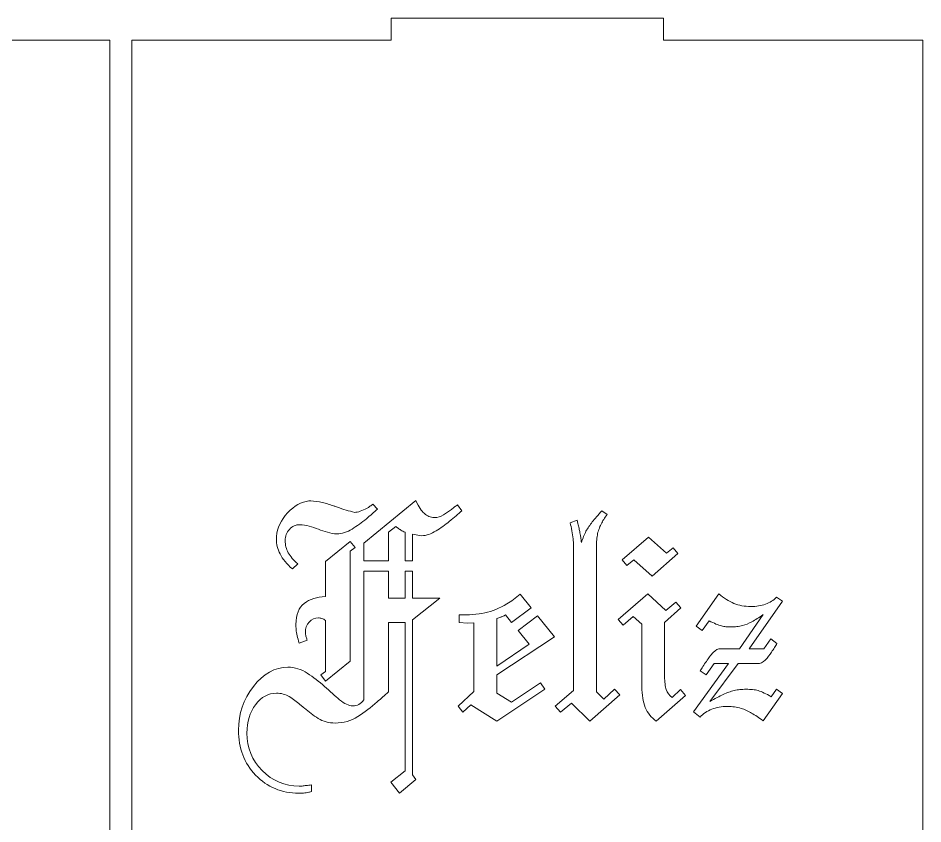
# Model space of a CAD drawing. Header units: centimetres. Extents: x -198 to 198, y -41 to 41.
# Drawn here: x 151.96 to 164.3, y 9.36 to 20.36 of the extents above; entities that cross this region are included whole.
import ezdxf

# ---------------------------------------------------------------- set-up
doc = ezdxf.new("R2010")
doc.units = ezdxf.units.CM
doc.header["$MEASUREMENT"] = 0
doc.layers.add('Camada 1', color=7, linetype='Continuous')

msp = doc.modelspace()

# ---------------------------------------------------------------- linework, layer by layer
at = {"layer": 'Camada 1', "color": 250, "lineweight": 9}
for points, knots in [([(142.41636, 20.0589), (142.41636, 20.0589), (142.41636, -1.34106), (142.41636, -1.34106), (142.41636, -1.34106), (142.41636, -1.34106), (145.95564, -1.34106), (145.95564, -1.34106), (145.95564, -1.34106), (145.95564, -1.34106), (145.95564, -1.64106), (145.95564, -1.64106), (145.95564, -1.64106), (145.95564, -1.64106), (149.66992, -1.64106), (149.66992, -1.64106), (149.66992, -1.64106), (149.66992, -1.64106), (149.66992, -1.34106), (149.66992, -1.34106), (149.66992, -1.34106), (149.66992, -1.34106), (153.2092, -1.34106), (153.2092, -1.34106), (153.2092, -1.34106), (153.2092, -1.34106), (153.2092, 20.0589), (153.2092, 20.0589), (153.2092, 20.0589), (153.2092, 20.0589), (149.66992, 20.0589), (149.66992, 20.0589), (149.66992, 20.0589), (149.66992, 20.0589), (149.66992, 20.3589), (149.66992, 20.3589), (149.66992, 20.3589), (149.66992, 20.3589), (145.95564, 20.3589), (145.95564, 20.3589), (145.95564, 20.3589), (145.95564, 20.3589), (145.95564, 20.0589), (145.95564, 20.0589), (145.95564, 20.0589), (145.95564, 20.0589), (142.41636, 20.0589), (142.41636, 20.0589)], [0, 0, 0, 0, 0.07692308, 0.07692308, 0.07692308, 0.07692308, 0.15384615, 0.15384615, 0.15384615, 0.15384615, 0.23076923, 0.23076923, 0.23076923, 0.23076923, 0.30769231, 0.30769231, 0.30769231, 0.30769231, 0.38461538, 0.38461538, 0.38461538, 0.38461538, 0.46153846, 0.46153846, 0.46153846, 0.46153846, 0.53846154, 0.53846154, 0.53846154, 0.53846154, 0.61538462, 0.61538462, 0.61538462, 0.61538462, 0.69230769, 0.69230769, 0.69230769, 0.69230769, 0.76923077, 0.76923077, 0.76923077, 0.76923077, 0.84615385, 0.84615385, 0.84615385, 0.84615385, 1, 1, 1, 1]), ([(153.5092, 20.0589), (153.5092, 20.0589), (153.5092, -1.34106), (153.5092, -1.34106), (153.5092, -1.34106), (153.5092, -1.34106), (157.04848, -1.34106), (157.04848, -1.34106), (157.04848, -1.34106), (157.04848, -1.34106), (157.04848, -1.64106), (157.04848, -1.64106), (157.04848, -1.64106), (157.04848, -1.64106), (160.76276, -1.64106), (160.76276, -1.64106), (160.76276, -1.64106), (160.76276, -1.64106), (160.76276, -1.34106), (160.76276, -1.34106), (160.76276, -1.34106), (160.76276, -1.34106), (164.30204, -1.34106), (164.30204, -1.34106), (164.30204, -1.34106), (164.30204, -1.34106), (164.30204, 20.0589), (164.30204, 20.0589), (164.30204, 20.0589), (164.30204, 20.0589), (160.76276, 20.0589), (160.76276, 20.0589), (160.76276, 20.0589), (160.76276, 20.0589), (160.76276, 20.3589), (160.76276, 20.3589), (160.76276, 20.3589), (160.76276, 20.3589), (157.04848, 20.3589), (157.04848, 20.3589), (157.04848, 20.3589), (157.04848, 20.3589), (157.04848, 20.0589), (157.04848, 20.0589), (157.04848, 20.0589), (157.04848, 20.0589), (153.5092, 20.0589), (153.5092, 20.0589)], [0, 0, 0, 0, 0.07692308, 0.07692308, 0.07692308, 0.07692308, 0.15384615, 0.15384615, 0.15384615, 0.15384615, 0.23076923, 0.23076923, 0.23076923, 0.23076923, 0.30769231, 0.30769231, 0.30769231, 0.30769231, 0.38461538, 0.38461538, 0.38461538, 0.38461538, 0.46153846, 0.46153846, 0.46153846, 0.46153846, 0.53846154, 0.53846154, 0.53846154, 0.53846154, 0.61538462, 0.61538462, 0.61538462, 0.61538462, 0.69230769, 0.69230769, 0.69230769, 0.69230769, 0.76923077, 0.76923077, 0.76923077, 0.76923077, 0.84615385, 0.84615385, 0.84615385, 0.84615385, 1, 1, 1, 1]), ([(155.69938, 12.841), (155.66097, 12.87349), (155.62774, 12.90674), (155.59966, 12.94072), (155.59966, 12.94072), (155.5716, 12.97467), (155.5487, 13.0094), (155.53098, 13.04485), (155.53098, 13.04485), (155.51325, 13.07736), (155.5007, 13.1106), (155.49332, 13.14458), (155.49332, 13.14458), (155.48593, 13.17853), (155.48223, 13.21324), (155.48223, 13.2487), (155.48223, 13.2487), (155.48223, 13.25462), (155.48223, 13.26052), (155.48223, 13.26642), (155.48223, 13.26642), (155.48223, 13.27234), (155.48223, 13.27824), (155.48223, 13.28415), (155.48223, 13.28415), (155.49406, 13.39938), (155.54501, 13.50647), (155.63513, 13.60544), (155.63513, 13.60544), (155.72524, 13.70441), (155.82198, 13.75833), (155.92538, 13.7672), (155.92538, 13.7672), (155.9313, 13.7672), (155.93646, 13.7672), (155.9409, 13.7672), (155.9409, 13.7672), (155.94532, 13.7672), (155.94902, 13.7672), (155.95197, 13.7672), (155.95197, 13.7672), (156.0022, 13.7672), (156.0539, 13.76055), (156.10707, 13.74726), (156.10707, 13.74726), (156.16026, 13.73397), (156.21491, 13.71696), (156.27105, 13.69629), (156.27105, 13.69629), (156.27695, 13.69629), (156.28361, 13.69481), (156.29098, 13.69187), (156.29098, 13.69187), (156.29838, 13.68891), (156.3065, 13.68594), (156.31535, 13.68301), (156.31535, 13.68301), (156.35377, 13.66822), (156.39292, 13.65493), (156.4328, 13.6431), (156.4328, 13.6431), (156.47268, 13.6313), (156.51183, 13.62095), (156.55025, 13.61209), (156.55025, 13.61209), (156.57091, 13.61209), (156.59602, 13.61726), (156.62557, 13.6276), (156.62557, 13.6276), (156.65512, 13.63795), (156.68613, 13.65196), (156.71864, 13.66969), (156.71864, 13.66969), (156.73045, 13.67561), (156.74374, 13.68373), (156.75853, 13.69409), (156.75853, 13.69409), (156.77328, 13.70441), (156.78658, 13.71402), (156.7984, 13.72288), (156.7984, 13.72288), (156.7984, 13.72288), (156.86044, 13.6564), (156.86044, 13.6564), (156.86044, 13.6564), (156.83681, 13.63573), (156.81245, 13.6143), (156.78733, 13.59215), (156.78733, 13.59215), (156.76221, 13.56999), (156.73637, 13.54709), (156.70979, 13.52347), (156.70979, 13.52347), (156.64773, 13.47323), (156.58274, 13.42671), (156.51477, 13.38386), (156.51477, 13.38386), (156.44684, 13.34103), (156.37741, 13.31962), (156.3065, 13.31962), (156.3065, 13.31962), (156.26218, 13.31962), (156.21934, 13.32626), (156.17799, 13.33956), (156.17799, 13.33956), (156.13662, 13.35285), (156.09527, 13.36686), (156.0539, 13.38166), (156.0539, 13.38166), (156.01254, 13.39641), (155.97118, 13.41046), (155.92982, 13.42375), (155.92982, 13.42375), (155.88846, 13.43704), (155.84563, 13.44369), (155.80132, 13.44369), (155.80132, 13.44369), (155.74518, 13.44369), (155.69791, 13.42228), (155.65949, 13.37943), (155.65949, 13.37943), (155.62109, 13.3366), (155.6019, 13.28564), (155.6019, 13.22654), (155.6019, 13.22654), (155.6019, 13.16744), (155.61592, 13.11207), (155.644, 13.06035), (155.644, 13.06035), (155.67204, 13.00865), (155.71564, 12.9577), (155.77471, 12.90747), (155.77471, 12.90747), (155.77471, 12.90747), (155.69938, 12.841), (155.69938, 12.841)], [0, 0, 0, 0, 0.02857143, 0.02857143, 0.02857143, 0.02857143, 0.05714286, 0.05714286, 0.05714286, 0.05714286, 0.08571429, 0.08571429, 0.08571429, 0.08571429, 0.11428571, 0.11428571, 0.11428571, 0.11428571, 0.14285714, 0.14285714, 0.14285714, 0.14285714, 0.17142857, 0.17142857, 0.17142857, 0.17142857, 0.2, 0.2, 0.2, 0.2, 0.22857143, 0.22857143, 0.22857143, 0.22857143, 0.25714286, 0.25714286, 0.25714286, 0.25714286, 0.28571429, 0.28571429, 0.28571429, 0.28571429, 0.31428571, 0.31428571, 0.31428571, 0.31428571, 0.34285714, 0.34285714, 0.34285714, 0.34285714, 0.37142857, 0.37142857, 0.37142857, 0.37142857, 0.4, 0.4, 0.4, 0.4, 0.42857143, 0.42857143, 0.42857143, 0.42857143, 0.45714286, 0.45714286, 0.45714286, 0.45714286, 0.48571429, 0.48571429, 0.48571429, 0.48571429, 0.51428571, 0.51428571, 0.51428571, 0.51428571, 0.54285714, 0.54285714, 0.54285714, 0.54285714, 0.57142857, 0.57142857, 0.57142857, 0.57142857, 0.6, 0.6, 0.6, 0.6, 0.62857143, 0.62857143, 0.62857143, 0.62857143, 0.65714286, 0.65714286, 0.65714286, 0.65714286, 0.68571429, 0.68571429, 0.68571429, 0.68571429, 0.71428571, 0.71428571, 0.71428571, 0.71428571, 0.74285714, 0.74285714, 0.74285714, 0.74285714, 0.77142857, 0.77142857, 0.77142857, 0.77142857, 0.8, 0.8, 0.8, 0.8, 0.82857143, 0.82857143, 0.82857143, 0.82857143, 0.85714286, 0.85714286, 0.85714286, 0.85714286, 0.88571429, 0.88571429, 0.88571429, 0.88571429, 0.91428571, 0.91428571, 0.91428571, 0.91428571, 0.94285714, 0.94285714, 0.94285714, 0.94285714, 1, 1, 1, 1]), ([(156.67431, 12.95092), (156.67431, 12.95092), (156.67431, 13.1911), (156.67431, 13.1911), (156.67431, 13.1911), (156.67431, 13.1911), (157.38337, 13.77163), (157.38337, 13.77163), (157.38337, 13.77163), (157.40405, 13.72732), (157.42399, 13.69112), (157.44319, 13.66305), (157.44319, 13.66305), (157.4624, 13.63499), (157.48087, 13.61355), (157.4986, 13.59879), (157.4986, 13.59879), (157.51928, 13.5781), (157.54069, 13.56334), (157.56284, 13.55448), (157.56284, 13.55448), (157.585, 13.54562), (157.60937, 13.5412), (157.63598, 13.5412), (157.63598, 13.5412), (157.68029, 13.5412), (157.72163, 13.55299), (157.76005, 13.57664), (157.76005, 13.57664), (157.79845, 13.60027), (157.8354, 13.62537), (157.87084, 13.65196), (157.87084, 13.65196), (157.8856, 13.66379), (157.89965, 13.67487), (157.91294, 13.68522), (157.91294, 13.68522), (157.92624, 13.69554), (157.93877, 13.70516), (157.95059, 13.71402), (157.95059, 13.71402), (157.95059, 13.71402), (158.01266, 13.63424), (158.01266, 13.63424), (158.01266, 13.63424), (157.98902, 13.61355), (157.96243, 13.59067), (157.93287, 13.56557), (157.93287, 13.56557), (157.90333, 13.54045), (157.87231, 13.51461), (157.83983, 13.488), (157.83983, 13.488), (157.81322, 13.46437), (157.78442, 13.44147), (157.7534, 13.41931), (157.7534, 13.41931), (157.72238, 13.39716), (157.69209, 13.37722), (157.66256, 13.35949), (157.66256, 13.35949), (157.62709, 13.33881), (157.59314, 13.32256), (157.56063, 13.31075), (157.56063, 13.31075), (157.52814, 13.29893), (157.49564, 13.29301), (157.46315, 13.29301), (157.46315, 13.29301), (157.46315, 13.29301), (157.33906, 13.31519), (157.33906, 13.31519), (157.33906, 13.31519), (157.33906, 13.31519), (157.33906, 12.95092), (157.33906, 12.95092), (157.33906, 12.95092), (157.33906, 12.95092), (157.23712, 12.95092), (157.23712, 12.95092), (157.23712, 12.95092), (157.23712, 12.95092), (157.23712, 13.34177), (157.23712, 13.34177), (157.23712, 13.34177), (157.22532, 13.34471), (157.21496, 13.34842), (157.20611, 13.35285), (157.20611, 13.35285), (157.19724, 13.35728), (157.18838, 13.36244), (157.17952, 13.36836), (157.17952, 13.36836), (157.17655, 13.37131), (157.17434, 13.37354), (157.17287, 13.37501), (157.17287, 13.37501), (157.17141, 13.37648), (157.16918, 13.37722), (157.16623, 13.37722), (157.16623, 13.37722), (157.15736, 13.38313), (157.14924, 13.38904), (157.14185, 13.39494), (157.14185, 13.39494), (157.13446, 13.40085), (157.12485, 13.40824), (157.11305, 13.41711), (157.11305, 13.41711), (157.11305, 13.41711), (157.01111, 13.34177), (157.01111, 13.34177), (157.01111, 13.34177), (157.01111, 13.34177), (157.01111, 12.95092), (157.01111, 12.95092), (157.01111, 12.95092), (157.01111, 12.95092), (156.67431, 12.95092), (156.67431, 12.95092)], [0, 0, 0, 0, 0.03225806, 0.03225806, 0.03225806, 0.03225806, 0.06451613, 0.06451613, 0.06451613, 0.06451613, 0.09677419, 0.09677419, 0.09677419, 0.09677419, 0.12903226, 0.12903226, 0.12903226, 0.12903226, 0.16129032, 0.16129032, 0.16129032, 0.16129032, 0.19354839, 0.19354839, 0.19354839, 0.19354839, 0.22580645, 0.22580645, 0.22580645, 0.22580645, 0.25806452, 0.25806452, 0.25806452, 0.25806452, 0.29032258, 0.29032258, 0.29032258, 0.29032258, 0.32258065, 0.32258065, 0.32258065, 0.32258065, 0.35483871, 0.35483871, 0.35483871, 0.35483871, 0.38709677, 0.38709677, 0.38709677, 0.38709677, 0.41935484, 0.41935484, 0.41935484, 0.41935484, 0.4516129, 0.4516129, 0.4516129, 0.4516129, 0.48387097, 0.48387097, 0.48387097, 0.48387097, 0.51612903, 0.51612903, 0.51612903, 0.51612903, 0.5483871, 0.5483871, 0.5483871, 0.5483871, 0.58064516, 0.58064516, 0.58064516, 0.58064516, 0.61290323, 0.61290323, 0.61290323, 0.61290323, 0.64516129, 0.64516129, 0.64516129, 0.64516129, 0.67741935, 0.67741935, 0.67741935, 0.67741935, 0.70967742, 0.70967742, 0.70967742, 0.70967742, 0.74193548, 0.74193548, 0.74193548, 0.74193548, 0.77419355, 0.77419355, 0.77419355, 0.77419355, 0.80645161, 0.80645161, 0.80645161, 0.80645161, 0.83870968, 0.83870968, 0.83870968, 0.83870968, 0.87096774, 0.87096774, 0.87096774, 0.87096774, 0.90322581, 0.90322581, 0.90322581, 0.90322581, 0.93548387, 0.93548387, 0.93548387, 0.93548387, 1, 1, 1, 1]), ([(159.35541, 10.88225), (159.35541, 10.88225), (159.28449, 10.96647), (159.28449, 10.96647), (159.28449, 10.96647), (159.28449, 10.96647), (159.53711, 11.17918), (159.53711, 11.17918), (159.53711, 11.17918), (159.53711, 11.17918), (159.53711, 13.14235), (159.53711, 13.14235), (159.53711, 13.14235), (159.53711, 13.15712), (159.53636, 13.17409), (159.53489, 13.19331), (159.53489, 13.19331), (159.53341, 13.2125), (159.53118, 13.23097), (159.52824, 13.2487), (159.52824, 13.2487), (159.52529, 13.28711), (159.5201, 13.32477), (159.51273, 13.36171), (159.51273, 13.36171), (159.50534, 13.39863), (159.4972, 13.43483), (159.48834, 13.47028), (159.48834, 13.47028), (159.48834, 13.47028), (159.58585, 13.50575), (159.58585, 13.50575), (159.58585, 13.50575), (159.59175, 13.47323), (159.59768, 13.44665), (159.60358, 13.42596), (159.60358, 13.42596), (159.60947, 13.40527), (159.6139, 13.38461), (159.61686, 13.36393), (159.61686, 13.36393), (159.61982, 13.35507), (159.62205, 13.34471), (159.62351, 13.33291), (159.62351, 13.33291), (159.62498, 13.32109), (159.62719, 13.30926), (159.63016, 13.29744), (159.63016, 13.29744), (159.63312, 13.28268), (159.63533, 13.26792), (159.6368, 13.25313), (159.6368, 13.25313), (159.63829, 13.23836), (159.64051, 13.22064), (159.64345, 13.19996), (159.64345, 13.19996), (159.65231, 13.22951), (159.66192, 13.25684), (159.67225, 13.28193), (159.67225, 13.28193), (159.68261, 13.30704), (159.69368, 13.33142), (159.7055, 13.35507), (159.7055, 13.35507), (159.72913, 13.39641), (159.75794, 13.43853), (159.79191, 13.48135), (159.79191, 13.48135), (159.82589, 13.52419), (159.86946, 13.57518), (159.92265, 13.63424), (159.92265, 13.63424), (159.92265, 13.63424), (159.99355, 13.58107), (159.99355, 13.58107), (159.99355, 13.58107), (159.97583, 13.55745), (159.96031, 13.53527), (159.94702, 13.51461), (159.94702, 13.51461), (159.93373, 13.49392), (159.92265, 13.47323), (159.91379, 13.45255), (159.91379, 13.45255), (159.8872, 13.40527), (159.86946, 13.35507), (159.86059, 13.30187), (159.86059, 13.30187), (159.85173, 13.2487), (159.84729, 13.18224), (159.84729, 13.10245), (159.84729, 13.10245), (159.84729, 13.10245), (159.84729, 11.16146), (159.84729, 11.16146), (159.84729, 11.16146), (159.84729, 11.16146), (159.94924, 11.06395), (159.94924, 11.06395), (159.94924, 11.06395), (159.94924, 11.06395), (160.09548, 11.1969), (160.09548, 11.1969), (160.09548, 11.1969), (160.09548, 11.1969), (160.16638, 11.12157), (160.16638, 11.12157), (160.16638, 11.12157), (160.16638, 11.12157), (159.75867, 10.76261), (159.75867, 10.76261), (159.75867, 10.76261), (159.75867, 10.76261), (159.50607, 11.00634), (159.50607, 11.00634), (159.50607, 11.00634), (159.50607, 11.00634), (159.35541, 10.88225), (159.35541, 10.88225)], [0, 0, 0, 0, 0.03225806, 0.03225806, 0.03225806, 0.03225806, 0.06451613, 0.06451613, 0.06451613, 0.06451613, 0.09677419, 0.09677419, 0.09677419, 0.09677419, 0.12903226, 0.12903226, 0.12903226, 0.12903226, 0.16129032, 0.16129032, 0.16129032, 0.16129032, 0.19354839, 0.19354839, 0.19354839, 0.19354839, 0.22580645, 0.22580645, 0.22580645, 0.22580645, 0.25806452, 0.25806452, 0.25806452, 0.25806452, 0.29032258, 0.29032258, 0.29032258, 0.29032258, 0.32258065, 0.32258065, 0.32258065, 0.32258065, 0.35483871, 0.35483871, 0.35483871, 0.35483871, 0.38709677, 0.38709677, 0.38709677, 0.38709677, 0.41935484, 0.41935484, 0.41935484, 0.41935484, 0.4516129, 0.4516129, 0.4516129, 0.4516129, 0.48387097, 0.48387097, 0.48387097, 0.48387097, 0.51612903, 0.51612903, 0.51612903, 0.51612903, 0.5483871, 0.5483871, 0.5483871, 0.5483871, 0.58064516, 0.58064516, 0.58064516, 0.58064516, 0.61290323, 0.61290323, 0.61290323, 0.61290323, 0.64516129, 0.64516129, 0.64516129, 0.64516129, 0.67741935, 0.67741935, 0.67741935, 0.67741935, 0.70967742, 0.70967742, 0.70967742, 0.70967742, 0.74193548, 0.74193548, 0.74193548, 0.74193548, 0.77419355, 0.77419355, 0.77419355, 0.77419355, 0.80645161, 0.80645161, 0.80645161, 0.80645161, 0.83870968, 0.83870968, 0.83870968, 0.83870968, 0.87096774, 0.87096774, 0.87096774, 0.87096774, 0.90322581, 0.90322581, 0.90322581, 0.90322581, 0.93548387, 0.93548387, 0.93548387, 0.93548387, 1, 1, 1, 1]), ([(156.08934, 11.39189), (156.08934, 11.39189), (156.15139, 11.44063), (156.15139, 11.44063), (156.15139, 11.44063), (156.15139, 11.44063), (156.15139, 12.13639), (156.15139, 12.13639), (156.15139, 12.13639), (156.14252, 12.1423), (156.13441, 12.14746), (156.12702, 12.1519), (156.12702, 12.1519), (156.11965, 12.15633), (156.11151, 12.16003), (156.10264, 12.16298), (156.10264, 12.16298), (156.09379, 12.16593), (156.08567, 12.16815), (156.07827, 12.16963), (156.07827, 12.16963), (156.07088, 12.17111), (156.06276, 12.17183), (156.0539, 12.17183), (156.0539, 12.17183), (156.00663, 12.17183), (155.96526, 12.15264), (155.92982, 12.11423), (155.92982, 12.11423), (155.89437, 12.07582), (155.87664, 12.02855), (155.87664, 11.97241), (155.87664, 11.97241), (155.87664, 11.96651), (155.87664, 11.96062), (155.87664, 11.95469), (155.87664, 11.95469), (155.87664, 11.94879), (155.8781, 11.94287), (155.88108, 11.93697), (155.88108, 11.93697), (155.88108, 11.92811), (155.88328, 11.91777), (155.88772, 11.90595), (155.88772, 11.90595), (155.89215, 11.89412), (155.89733, 11.88084), (155.90322, 11.86607), (155.90322, 11.86607), (155.90322, 11.86607), (155.79246, 11.82618), (155.79246, 11.82618), (155.79246, 11.82618), (155.78063, 11.86458), (155.77101, 11.89857), (155.76363, 11.92811), (155.76363, 11.92811), (155.75626, 11.95764), (155.75255, 11.98571), (155.75255, 12.01229), (155.75255, 12.01229), (155.74962, 12.02412), (155.74812, 12.03594), (155.74812, 12.04777), (155.74812, 12.04777), (155.74812, 12.05956), (155.74812, 12.07138), (155.74812, 12.08322), (155.74812, 12.08322), (155.74812, 12.21617), (155.78581, 12.31143), (155.86113, 12.36904), (155.86113, 12.36904), (155.93646, 12.42667), (156.03322, 12.45842), (156.15139, 12.46432), (156.15139, 12.46432), (156.15139, 12.46432), (156.15139, 12.94294), (156.15139, 12.94294), (156.15139, 12.94294), (156.15139, 12.94294), (156.48819, 13.21324), (156.48819, 13.21324), (156.48819, 13.21324), (156.48819, 13.21324), (156.55467, 13.13349), (156.55467, 13.13349), (156.55467, 13.13349), (156.55467, 13.13349), (156.48819, 13.08029), (156.48819, 13.08029), (156.48819, 13.08029), (156.48819, 13.08029), (156.48819, 11.58244), (156.48819, 11.58244), (156.48819, 11.58244), (156.48819, 11.58244), (156.15139, 11.3077), (156.15139, 11.3077), (156.15139, 11.3077), (156.15139, 11.3077), (156.08934, 11.39189), (156.08934, 11.39189)], [0, 0, 0, 0, 0.03703704, 0.03703704, 0.03703704, 0.03703704, 0.07407407, 0.07407407, 0.07407407, 0.07407407, 0.11111111, 0.11111111, 0.11111111, 0.11111111, 0.14814815, 0.14814815, 0.14814815, 0.14814815, 0.18518519, 0.18518519, 0.18518519, 0.18518519, 0.22222222, 0.22222222, 0.22222222, 0.22222222, 0.25925926, 0.25925926, 0.25925926, 0.25925926, 0.2962963, 0.2962963, 0.2962963, 0.2962963, 0.33333333, 0.33333333, 0.33333333, 0.33333333, 0.37037037, 0.37037037, 0.37037037, 0.37037037, 0.40740741, 0.40740741, 0.40740741, 0.40740741, 0.44444444, 0.44444444, 0.44444444, 0.44444444, 0.48148148, 0.48148148, 0.48148148, 0.48148148, 0.51851852, 0.51851852, 0.51851852, 0.51851852, 0.55555556, 0.55555556, 0.55555556, 0.55555556, 0.59259259, 0.59259259, 0.59259259, 0.59259259, 0.62962963, 0.62962963, 0.62962963, 0.62962963, 0.66666667, 0.66666667, 0.66666667, 0.66666667, 0.7037037, 0.7037037, 0.7037037, 0.7037037, 0.74074074, 0.74074074, 0.74074074, 0.74074074, 0.77777778, 0.77777778, 0.77777778, 0.77777778, 0.81481481, 0.81481481, 0.81481481, 0.81481481, 0.85185185, 0.85185185, 0.85185185, 0.85185185, 0.88888889, 0.88888889, 0.88888889, 0.88888889, 0.92592593, 0.92592593, 0.92592593, 0.92592593, 1, 1, 1, 1]), ([(160.60952, 12.73907), (160.60952, 12.73907), (160.35693, 12.96509), (160.35693, 12.96509), (160.35693, 12.96509), (160.35693, 12.96509), (160.26389, 12.88531), (160.26389, 12.88531), (160.26389, 12.88531), (160.26389, 12.88531), (160.19739, 12.96509), (160.19739, 12.96509), (160.19739, 12.96509), (160.19739, 12.96509), (160.55635, 13.27529), (160.55635, 13.27529), (160.55635, 13.27529), (160.55635, 13.27529), (160.80451, 13.0537), (160.80451, 13.0537), (160.80451, 13.0537), (160.80451, 13.0537), (160.89315, 13.12907), (160.89315, 13.12907), (160.89315, 13.12907), (160.89315, 13.12907), (160.95962, 13.04928), (160.95962, 13.04928), (160.95962, 13.04928), (160.95962, 13.04928), (160.60952, 12.73907), (160.60952, 12.73907)], [0, 0, 0, 0, 0.11111111, 0.11111111, 0.11111111, 0.11111111, 0.22222222, 0.22222222, 0.22222222, 0.22222222, 0.33333333, 0.33333333, 0.33333333, 0.33333333, 0.44444444, 0.44444444, 0.44444444, 0.44444444, 0.55555556, 0.55555556, 0.55555556, 0.55555556, 0.66666667, 0.66666667, 0.66666667, 0.66666667, 0.77777778, 0.77777778, 0.77777778, 0.77777778, 1, 1, 1, 1]), ([(155.96083, 9.80098), (155.94311, 9.79505), (155.92688, 9.79062), (155.91209, 9.78765), (155.91209, 9.78765), (155.89733, 9.78472), (155.88255, 9.78323), (155.86778, 9.78323), (155.86778, 9.78323), (155.85596, 9.78029), (155.8434, 9.77879), (155.83011, 9.77879), (155.83011, 9.77879), (155.81682, 9.77879), (155.80279, 9.77879), (155.78802, 9.77879), (155.78802, 9.77879), (155.55166, 9.77879), (155.35521, 9.86079), (155.19861, 10.02476), (155.19861, 10.02476), (155.04203, 10.18873), (154.96374, 10.3933), (154.96374, 10.63852), (154.96374, 10.63852), (154.96374, 10.8601), (155.0317, 11.05879), (155.16759, 11.23456), (155.16759, 11.23456), (155.30351, 11.41035), (155.46008, 11.49825), (155.63734, 11.49825), (155.63734, 11.49825), (155.73189, 11.49825), (155.82051, 11.47092), (155.90322, 11.41625), (155.90322, 11.41625), (155.98595, 11.36162), (156.06424, 11.30178), (156.13809, 11.23677), (156.13809, 11.23677), (156.21195, 11.16884), (156.28065, 11.10754), (156.34418, 11.05287), (156.34418, 11.05287), (156.40768, 10.99822), (156.46752, 10.97089), (156.52367, 10.97089), (156.52367, 10.97089), (156.55318, 10.97089), (156.58051, 10.97754), (156.60563, 10.99083), (156.60563, 10.99083), (156.63075, 11.00413), (156.65365, 11.02407), (156.67431, 11.05066), (156.67431, 11.05066), (156.67431, 11.05066), (156.67431, 12.81098), (156.67431, 12.81098), (156.67431, 12.81098), (156.67431, 12.81098), (157.01111, 12.81098), (157.01111, 12.81098), (157.01111, 12.81098), (157.01111, 12.81098), (157.01111, 12.44217), (157.01111, 12.44217), (157.01111, 12.44217), (157.01111, 12.44217), (157.23712, 12.44217), (157.23712, 12.44217), (157.23712, 12.44217), (157.23712, 12.44217), (157.23712, 12.81098), (157.23712, 12.81098), (157.23712, 12.81098), (157.23712, 12.81098), (157.33906, 12.81098), (157.33906, 12.81098), (157.33906, 12.81098), (157.33906, 12.81098), (157.33906, 12.44217), (157.33906, 12.44217), (157.33906, 12.44217), (157.33906, 12.44217), (157.7113, 12.44217), (157.7113, 12.44217), (157.7113, 12.44217), (157.7113, 12.44217), (157.33906, 12.14525), (157.33906, 12.14525), (157.33906, 12.14525), (157.33906, 12.14525), (157.33906, 10.02698), (157.33906, 10.02698), (157.33906, 10.02698), (157.33906, 10.02698), (157.38337, 9.96493), (157.38337, 9.96493), (157.38337, 9.96493), (157.38337, 9.96493), (157.16179, 9.77879), (157.16179, 9.77879), (157.16179, 9.77879), (157.16179, 9.77879), (157.04214, 9.92948), (157.04214, 9.92948), (157.04214, 9.92948), (157.04214, 9.92948), (157.23712, 10.08458), (157.23712, 10.08458), (157.23712, 10.08458), (157.23712, 10.08458), (157.23712, 12.10981), (157.23712, 12.10981), (157.23712, 12.10981), (157.23712, 12.10981), (157.01111, 12.10981), (157.01111, 12.10981), (157.01111, 12.10981), (157.01111, 12.10981), (157.01111, 11.16146), (157.01111, 11.16146), (157.01111, 11.16146), (156.98452, 11.1378), (156.95869, 11.11492), (156.93357, 11.09274), (156.93357, 11.09274), (156.90846, 11.0706), (156.8826, 11.04772), (156.85601, 11.02407), (156.85601, 11.02407), (156.77328, 10.95022), (156.68538, 10.88375), (156.59234, 10.82465), (156.59234, 10.82465), (156.49927, 10.76556), (156.3966, 10.73603), (156.28434, 10.73603), (156.28434, 10.73603), (156.19571, 10.73603), (156.11816, 10.75669), (156.05169, 10.79806), (156.05169, 10.79806), (155.98522, 10.83941), (155.92244, 10.88668), (155.86335, 10.93988), (155.86335, 10.93988), (155.85449, 10.94577), (155.84563, 10.95242), (155.83676, 10.95982), (155.83676, 10.95982), (155.82791, 10.96719), (155.81755, 10.97533), (155.80574, 10.98419), (155.80574, 10.98419), (155.75848, 11.0285), (155.70899, 11.06616), (155.65729, 11.0972), (155.65729, 11.0972), (155.60558, 11.12822), (155.54723, 11.14373), (155.48223, 11.14373), (155.48223, 11.14373), (155.36997, 11.14373), (155.27468, 11.09128), (155.19639, 10.9864), (155.19639, 10.9864), (155.1181, 10.88153), (155.07897, 10.75226), (155.07897, 10.59865), (155.07897, 10.59865), (155.07897, 10.39773), (155.14839, 10.22712), (155.28725, 10.08679), (155.28725, 10.08679), (155.4261, 9.94647), (155.5945, 9.8763), (155.79246, 9.8763), (155.79246, 9.8763), (155.79835, 9.8763), (155.805, 9.8763), (155.81239, 9.8763), (155.81239, 9.8763), (155.81976, 9.8763), (155.82641, 9.8763), (155.83233, 9.8763), (155.83233, 9.8763), (155.85005, 9.87926), (155.86925, 9.88148), (155.88993, 9.88295), (155.88993, 9.88295), (155.91062, 9.88442), (155.93425, 9.88813), (155.96083, 9.89403), (155.96083, 9.89403), (155.96083, 9.89403), (155.96083, 9.80098), (155.96083, 9.80098)], [0, 0, 0, 0, 0.01960784, 0.01960784, 0.01960784, 0.01960784, 0.03921569, 0.03921569, 0.03921569, 0.03921569, 0.05882353, 0.05882353, 0.05882353, 0.05882353, 0.07843137, 0.07843137, 0.07843137, 0.07843137, 0.09803922, 0.09803922, 0.09803922, 0.09803922, 0.11764706, 0.11764706, 0.11764706, 0.11764706, 0.1372549, 0.1372549, 0.1372549, 0.1372549, 0.15686275, 0.15686275, 0.15686275, 0.15686275, 0.17647059, 0.17647059, 0.17647059, 0.17647059, 0.19607843, 0.19607843, 0.19607843, 0.19607843, 0.21568627, 0.21568627, 0.21568627, 0.21568627, 0.23529412, 0.23529412, 0.23529412, 0.23529412, 0.25490196, 0.25490196, 0.25490196, 0.25490196, 0.2745098, 0.2745098, 0.2745098, 0.2745098, 0.29411765, 0.29411765, 0.29411765, 0.29411765, 0.31372549, 0.31372549, 0.31372549, 0.31372549, 0.33333333, 0.33333333, 0.33333333, 0.33333333, 0.35294118, 0.35294118, 0.35294118, 0.35294118, 0.37254902, 0.37254902, 0.37254902, 0.37254902, 0.39215686, 0.39215686, 0.39215686, 0.39215686, 0.41176471, 0.41176471, 0.41176471, 0.41176471, 0.43137255, 0.43137255, 0.43137255, 0.43137255, 0.45098039, 0.45098039, 0.45098039, 0.45098039, 0.47058824, 0.47058824, 0.47058824, 0.47058824, 0.49019608, 0.49019608, 0.49019608, 0.49019608, 0.50980392, 0.50980392, 0.50980392, 0.50980392, 0.52941176, 0.52941176, 0.52941176, 0.52941176, 0.54901961, 0.54901961, 0.54901961, 0.54901961, 0.56862745, 0.56862745, 0.56862745, 0.56862745, 0.58823529, 0.58823529, 0.58823529, 0.58823529, 0.60784314, 0.60784314, 0.60784314, 0.60784314, 0.62745098, 0.62745098, 0.62745098, 0.62745098, 0.64705882, 0.64705882, 0.64705882, 0.64705882, 0.66666667, 0.66666667, 0.66666667, 0.66666667, 0.68627451, 0.68627451, 0.68627451, 0.68627451, 0.70588235, 0.70588235, 0.70588235, 0.70588235, 0.7254902, 0.7254902, 0.7254902, 0.7254902, 0.74509804, 0.74509804, 0.74509804, 0.74509804, 0.76470588, 0.76470588, 0.76470588, 0.76470588, 0.78431373, 0.78431373, 0.78431373, 0.78431373, 0.80392157, 0.80392157, 0.80392157, 0.80392157, 0.82352941, 0.82352941, 0.82352941, 0.82352941, 0.84313725, 0.84313725, 0.84313725, 0.84313725, 0.8627451, 0.8627451, 0.8627451, 0.8627451, 0.88235294, 0.88235294, 0.88235294, 0.88235294, 0.90196078, 0.90196078, 0.90196078, 0.90196078, 0.92156863, 0.92156863, 0.92156863, 0.92156863, 0.94117647, 0.94117647, 0.94117647, 0.94117647, 0.96078431, 0.96078431, 0.96078431, 0.96078431, 1, 1, 1, 1]), ([(158.02595, 10.88225), (158.02595, 10.88225), (157.95949, 10.96647), (157.95949, 10.96647), (157.95949, 10.96647), (157.95949, 10.96647), (158.17663, 11.16588), (158.17663, 11.16588), (158.17663, 11.16588), (158.17663, 11.16588), (158.17663, 12.10536), (158.17663, 12.10536), (158.17663, 12.10536), (158.17663, 12.10536), (158.08799, 12.10094), (158.08799, 12.10094), (158.08799, 12.10094), (158.08799, 12.10094), (157.97721, 12.10981), (157.97721, 12.10981), (157.97721, 12.10981), (157.97721, 12.10981), (157.97721, 12.21173), (157.97721, 12.21173), (157.97721, 12.21173), (158.10721, 12.20878), (158.22315, 12.21838), (158.3251, 12.24054), (158.3251, 12.24054), (158.427, 12.26269), (158.52672, 12.30332), (158.62421, 12.3624), (158.62421, 12.3624), (158.65375, 12.38012), (158.68403, 12.40008), (158.71506, 12.42223), (158.71506, 12.42223), (158.74608, 12.44439), (158.77635, 12.46876), (158.8059, 12.49534), (158.8059, 12.49534), (158.8059, 12.49534), (158.95606, 12.30978), (158.95606, 12.30978), (158.95606, 12.30978), (158.95606, 12.30978), (158.69051, 12.10814), (158.69051, 12.10814), (158.69051, 12.10814), (158.69051, 12.10814), (158.60648, 12.21173), (158.60648, 12.21173), (158.60648, 12.21173), (158.59466, 12.20287), (158.58433, 12.19695), (158.57546, 12.19398), (158.57546, 12.19398), (158.5666, 12.19105), (158.55921, 12.18809), (158.55331, 12.18512), (158.55331, 12.18512), (158.55035, 12.18512), (158.54813, 12.1844), (158.54666, 12.18291), (158.54666, 12.18291), (158.54517, 12.18144), (158.54296, 12.1807), (158.54001, 12.1807), (158.54001, 12.1807), (158.53409, 12.17775), (158.52672, 12.1748), (158.51786, 12.17183), (158.51786, 12.17183), (158.509, 12.1689), (158.49865, 12.16593), (158.48681, 12.16298), (158.48681, 12.16298), (158.48681, 12.16298), (158.48681, 11.51155), (158.48681, 11.51155), (158.48681, 11.51155), (158.48681, 11.51155), (158.92999, 11.81288), (158.92999, 11.81288), (158.92999, 11.81288), (158.92999, 11.81288), (158.77869, 11.99944), (158.77869, 11.99944), (158.77869, 11.99944), (158.77869, 11.99944), (159.0441, 12.20097), (159.0441, 12.20097), (159.0441, 12.20097), (159.0441, 12.20097), (159.27565, 11.91482), (159.27565, 11.91482), (159.27565, 11.91482), (159.27565, 11.91482), (158.48681, 11.39189), (158.48681, 11.39189), (158.48681, 11.39189), (158.48681, 11.39189), (158.48681, 11.14373), (158.48681, 11.14373), (158.48681, 11.14373), (158.48681, 11.14373), (158.69069, 11.01964), (158.69069, 11.01964), (158.69069, 11.01964), (158.69069, 11.01964), (159.0851, 11.28555), (159.0851, 11.28555), (159.0851, 11.28555), (159.0851, 11.28555), (159.1427, 11.1969), (159.1427, 11.1969), (159.1427, 11.1969), (159.1427, 11.1969), (158.48681, 10.76261), (158.48681, 10.76261), (158.48681, 10.76261), (158.48681, 10.76261), (158.1323, 10.98419), (158.1323, 10.98419), (158.1323, 10.98419), (158.1323, 10.98419), (158.02595, 10.88225), (158.02595, 10.88225)], [0, 0, 0, 0, 0.03030303, 0.03030303, 0.03030303, 0.03030303, 0.06060606, 0.06060606, 0.06060606, 0.06060606, 0.09090909, 0.09090909, 0.09090909, 0.09090909, 0.12121212, 0.12121212, 0.12121212, 0.12121212, 0.15151515, 0.15151515, 0.15151515, 0.15151515, 0.18181818, 0.18181818, 0.18181818, 0.18181818, 0.21212121, 0.21212121, 0.21212121, 0.21212121, 0.24242424, 0.24242424, 0.24242424, 0.24242424, 0.27272727, 0.27272727, 0.27272727, 0.27272727, 0.3030303, 0.3030303, 0.3030303, 0.3030303, 0.33333333, 0.33333333, 0.33333333, 0.33333333, 0.36363636, 0.36363636, 0.36363636, 0.36363636, 0.39393939, 0.39393939, 0.39393939, 0.39393939, 0.42424242, 0.42424242, 0.42424242, 0.42424242, 0.45454545, 0.45454545, 0.45454545, 0.45454545, 0.48484848, 0.48484848, 0.48484848, 0.48484848, 0.51515152, 0.51515152, 0.51515152, 0.51515152, 0.54545455, 0.54545455, 0.54545455, 0.54545455, 0.57575758, 0.57575758, 0.57575758, 0.57575758, 0.60606061, 0.60606061, 0.60606061, 0.60606061, 0.63636364, 0.63636364, 0.63636364, 0.63636364, 0.66666667, 0.66666667, 0.66666667, 0.66666667, 0.6969697, 0.6969697, 0.6969697, 0.6969697, 0.72727273, 0.72727273, 0.72727273, 0.72727273, 0.75757576, 0.75757576, 0.75757576, 0.75757576, 0.78787879, 0.78787879, 0.78787879, 0.78787879, 0.81818182, 0.81818182, 0.81818182, 0.81818182, 0.84848485, 0.84848485, 0.84848485, 0.84848485, 0.87878788, 0.87878788, 0.87878788, 0.87878788, 0.90909091, 0.90909091, 0.90909091, 0.90909091, 0.93939394, 0.93939394, 0.93939394, 0.93939394, 1, 1, 1, 1]), ([(160.66272, 10.76261), (160.59475, 10.80989), (160.54528, 10.87192), (160.51425, 10.94875), (160.51425, 10.94875), (160.48324, 11.02553), (160.46773, 11.12008), (160.46773, 11.23235), (160.46773, 11.23235), (160.46773, 11.23235), (160.46773, 12.08764), (160.46773, 12.08764), (160.46773, 12.08764), (160.46773, 12.08764), (160.34806, 12.18956), (160.34806, 12.18956), (160.34806, 12.18956), (160.34806, 12.18956), (160.21069, 12.06992), (160.21069, 12.06992), (160.21069, 12.06992), (160.21069, 12.06992), (160.14422, 12.14968), (160.14422, 12.14968), (160.14422, 12.14968), (160.14422, 12.14968), (160.54749, 12.49977), (160.54749, 12.49977), (160.54749, 12.49977), (160.54749, 12.49977), (160.79564, 12.27377), (160.79564, 12.27377), (160.79564, 12.27377), (160.79564, 12.27377), (160.93303, 12.38454), (160.93303, 12.38454), (160.93303, 12.38454), (160.93303, 12.38454), (160.99952, 12.30922), (160.99952, 12.30922), (160.99952, 12.30922), (160.99952, 12.30922), (160.77792, 12.10981), (160.77792, 12.10981), (160.77792, 12.10981), (160.77792, 12.10981), (160.77792, 11.37417), (160.77792, 11.37417), (160.77792, 11.37417), (160.77792, 11.29441), (160.78531, 11.23384), (160.80008, 11.19246), (160.80008, 11.19246), (160.81486, 11.1511), (160.84145, 11.11565), (160.87986, 11.0861), (160.87986, 11.0861), (160.87986, 11.0861), (160.99507, 11.19246), (160.99507, 11.19246), (160.99507, 11.19246), (160.99507, 11.19246), (161.06156, 11.11271), (161.06156, 11.11271), (161.06156, 11.11271), (161.06156, 11.11271), (160.66272, 10.76261), (160.66272, 10.76261)], [0, 0, 0, 0, 0.05555556, 0.05555556, 0.05555556, 0.05555556, 0.11111111, 0.11111111, 0.11111111, 0.11111111, 0.16666667, 0.16666667, 0.16666667, 0.16666667, 0.22222222, 0.22222222, 0.22222222, 0.22222222, 0.27777778, 0.27777778, 0.27777778, 0.27777778, 0.33333333, 0.33333333, 0.33333333, 0.33333333, 0.38888889, 0.38888889, 0.38888889, 0.38888889, 0.44444444, 0.44444444, 0.44444444, 0.44444444, 0.5, 0.5, 0.5, 0.5, 0.55555556, 0.55555556, 0.55555556, 0.55555556, 0.61111111, 0.61111111, 0.61111111, 0.61111111, 0.66666667, 0.66666667, 0.66666667, 0.66666667, 0.72222222, 0.72222222, 0.72222222, 0.72222222, 0.77777778, 0.77777778, 0.77777778, 0.77777778, 0.83333333, 0.83333333, 0.83333333, 0.83333333, 0.88888889, 0.88888889, 0.88888889, 0.88888889, 1, 1, 1, 1]), ([(161.26097, 10.81578), (161.26097, 10.81578), (161.17232, 10.88668), (161.17232, 10.88668), (161.17232, 10.88668), (161.17232, 10.88668), (161.65095, 11.547), (161.65095, 11.547), (161.65095, 11.547), (161.65095, 11.547), (161.45595, 11.547), (161.45595, 11.547), (161.45595, 11.547), (161.45595, 11.547), (161.34516, 11.39189), (161.34516, 11.39189), (161.34516, 11.39189), (161.34516, 11.39189), (161.26097, 11.44949), (161.26097, 11.44949), (161.26097, 11.44949), (161.27277, 11.46427), (161.28609, 11.48347), (161.30086, 11.50711), (161.30086, 11.50711), (161.31562, 11.53074), (161.33186, 11.55439), (161.34958, 11.57801), (161.34958, 11.57801), (161.37617, 11.62232), (161.40648, 11.66223), (161.44045, 11.69768), (161.44045, 11.69768), (161.47443, 11.73312), (161.50913, 11.75085), (161.54458, 11.75085), (161.54458, 11.75085), (161.54458, 11.75085), (161.80163, 11.75085), (161.80163, 11.75085), (161.80163, 11.75085), (161.80163, 11.75085), (162.12067, 12.21617), (162.12067, 12.21617), (162.12067, 12.21617), (162.06454, 12.1748), (162.01433, 12.1423), (161.97002, 12.11866), (161.97002, 12.11866), (161.92569, 12.09504), (161.88285, 12.07729), (161.8415, 12.06549), (161.8415, 12.06549), (161.81491, 12.05956), (161.78905, 12.05514), (161.76394, 12.05219), (161.76394, 12.05219), (161.73884, 12.04924), (161.71152, 12.04777), (161.68196, 12.04777), (161.68196, 12.04777), (161.65834, 12.04777), (161.63616, 12.04849), (161.6155, 12.04998), (161.6155, 12.04998), (161.59481, 12.05145), (161.57412, 12.05514), (161.55345, 12.06106), (161.55345, 12.06106), (161.52982, 12.06696), (161.5047, 12.07582), (161.47811, 12.08764), (161.47811, 12.08764), (161.45153, 12.09947), (161.4205, 12.11423), (161.38504, 12.13195), (161.38504, 12.13195), (161.38504, 12.13195), (161.29199, 11.999), (161.29199, 11.999), (161.29199, 11.999), (161.29199, 11.999), (161.20777, 12.05663), (161.20777, 12.05663), (161.20777, 12.05663), (161.20777, 12.05663), (161.518, 12.49977), (161.518, 12.49977), (161.518, 12.49977), (161.58595, 12.44068), (161.65463, 12.39711), (161.72406, 12.36904), (161.72406, 12.36904), (161.79348, 12.34098), (161.86956, 12.32695), (161.9523, 12.32695), (161.9523, 12.32695), (162.0291, 12.32695), (162.09631, 12.3373), (162.15394, 12.35796), (162.15394, 12.35796), (162.21154, 12.37864), (162.26249, 12.41115), (162.3068, 12.45546), (162.3068, 12.45546), (162.3068, 12.45546), (162.38658, 12.39786), (162.38658, 12.39786), (162.38658, 12.39786), (162.38658, 12.39786), (161.93013, 11.75085), (161.93013, 11.75085), (161.93013, 11.75085), (161.93013, 11.75085), (162.13397, 11.75085), (162.13397, 11.75085), (162.13397, 11.75085), (162.13397, 11.75085), (162.22704, 11.8838), (162.22704, 11.8838), (162.22704, 11.8838), (162.22704, 11.8838), (162.31123, 11.82174), (162.31123, 11.82174), (162.31123, 11.82174), (162.29943, 11.80402), (162.28761, 11.78483), (162.27579, 11.76488), (162.27579, 11.76488), (162.26398, 11.7442), (162.25066, 11.72426), (162.2359, 11.70432), (162.2359, 11.70432), (162.21229, 11.66444), (162.1842, 11.62824), (162.15172, 11.59573), (162.15172, 11.59573), (162.11921, 11.56325), (162.0823, 11.547), (162.04092, 11.547), (162.04092, 11.547), (162.04092, 11.547), (161.77946, 11.547), (161.77946, 11.547), (161.77946, 11.547), (161.77946, 11.547), (161.3939, 11.0285), (161.3939, 11.0285), (161.3939, 11.0285), (161.46482, 11.06912), (161.52612, 11.10089), (161.57781, 11.12601), (161.57781, 11.12601), (161.62951, 11.15038), (161.679, 11.16811), (161.72626, 11.17992), (161.72626, 11.17992), (161.75286, 11.18508), (161.77946, 11.18951), (161.80605, 11.19246), (161.80605, 11.19246), (161.83263, 11.19544), (161.8607, 11.1969), (161.89025, 11.1969), (161.89025, 11.1969), (161.92276, 11.1969), (161.9523, 11.19544), (161.97888, 11.19246), (161.97888, 11.19246), (162.00547, 11.18951), (162.03059, 11.18508), (162.05422, 11.17918), (162.05422, 11.17918), (162.0808, 11.17031), (162.10814, 11.15924), (162.13621, 11.14594), (162.13621, 11.14594), (162.16426, 11.13265), (162.19603, 11.11565), (162.23148, 11.09499), (162.23148, 11.09499), (162.23148, 11.09499), (162.30238, 11.1969), (162.30238, 11.1969), (162.30238, 11.1969), (162.30238, 11.1969), (162.38658, 11.14076), (162.38658, 11.14076), (162.38658, 11.14076), (162.38658, 11.14076), (162.12067, 10.76705), (162.12067, 10.76705), (162.12067, 10.76705), (162.06454, 10.8084), (162.01287, 10.84312), (161.96559, 10.87118), (161.96559, 10.87118), (161.91832, 10.89925), (161.87105, 10.92066), (161.82378, 10.93545), (161.82378, 10.93545), (161.79423, 10.94431), (161.76394, 10.95095), (161.73292, 10.95539), (161.73292, 10.95539), (161.7019, 10.95982), (161.67014, 10.96203), (161.63765, 10.96203), (161.63765, 10.96203), (161.55493, 10.96203), (161.48255, 10.94947), (161.4205, 10.92437), (161.4205, 10.92437), (161.35845, 10.89925), (161.30528, 10.86306), (161.26097, 10.81578)], [0, 0, 0, 0, 0.01818182, 0.01818182, 0.01818182, 0.01818182, 0.03636364, 0.03636364, 0.03636364, 0.03636364, 0.05454545, 0.05454545, 0.05454545, 0.05454545, 0.07272727, 0.07272727, 0.07272727, 0.07272727, 0.09090909, 0.09090909, 0.09090909, 0.09090909, 0.10909091, 0.10909091, 0.10909091, 0.10909091, 0.12727273, 0.12727273, 0.12727273, 0.12727273, 0.14545455, 0.14545455, 0.14545455, 0.14545455, 0.16363636, 0.16363636, 0.16363636, 0.16363636, 0.18181818, 0.18181818, 0.18181818, 0.18181818, 0.2, 0.2, 0.2, 0.2, 0.21818182, 0.21818182, 0.21818182, 0.21818182, 0.23636364, 0.23636364, 0.23636364, 0.23636364, 0.25454545, 0.25454545, 0.25454545, 0.25454545, 0.27272727, 0.27272727, 0.27272727, 0.27272727, 0.29090909, 0.29090909, 0.29090909, 0.29090909, 0.30909091, 0.30909091, 0.30909091, 0.30909091, 0.32727273, 0.32727273, 0.32727273, 0.32727273, 0.34545455, 0.34545455, 0.34545455, 0.34545455, 0.36363636, 0.36363636, 0.36363636, 0.36363636, 0.38181818, 0.38181818, 0.38181818, 0.38181818, 0.4, 0.4, 0.4, 0.4, 0.41818182, 0.41818182, 0.41818182, 0.41818182, 0.43636364, 0.43636364, 0.43636364, 0.43636364, 0.45454545, 0.45454545, 0.45454545, 0.45454545, 0.47272727, 0.47272727, 0.47272727, 0.47272727, 0.49090909, 0.49090909, 0.49090909, 0.49090909, 0.50909091, 0.50909091, 0.50909091, 0.50909091, 0.52727273, 0.52727273, 0.52727273, 0.52727273, 0.54545455, 0.54545455, 0.54545455, 0.54545455, 0.56363636, 0.56363636, 0.56363636, 0.56363636, 0.58181818, 0.58181818, 0.58181818, 0.58181818, 0.6, 0.6, 0.6, 0.6, 0.61818182, 0.61818182, 0.61818182, 0.61818182, 0.63636364, 0.63636364, 0.63636364, 0.63636364, 0.65454545, 0.65454545, 0.65454545, 0.65454545, 0.67272727, 0.67272727, 0.67272727, 0.67272727, 0.69090909, 0.69090909, 0.69090909, 0.69090909, 0.70909091, 0.70909091, 0.70909091, 0.70909091, 0.72727273, 0.72727273, 0.72727273, 0.72727273, 0.74545455, 0.74545455, 0.74545455, 0.74545455, 0.76363636, 0.76363636, 0.76363636, 0.76363636, 0.78181818, 0.78181818, 0.78181818, 0.78181818, 0.8, 0.8, 0.8, 0.8, 0.81818182, 0.81818182, 0.81818182, 0.81818182, 0.83636364, 0.83636364, 0.83636364, 0.83636364, 0.85454545, 0.85454545, 0.85454545, 0.85454545, 0.87272727, 0.87272727, 0.87272727, 0.87272727, 0.89090909, 0.89090909, 0.89090909, 0.89090909, 0.90909091, 0.90909091, 0.90909091, 0.90909091, 0.92727273, 0.92727273, 0.92727273, 0.92727273, 0.94545455, 0.94545455, 0.94545455, 0.94545455, 0.96363636, 0.96363636, 0.96363636, 0.96363636, 1, 1, 1, 1])]:
    msp.add_open_spline(points, degree=3, knots=knots, dxfattribs=at)

doc.saveas('drawing.dxf')
